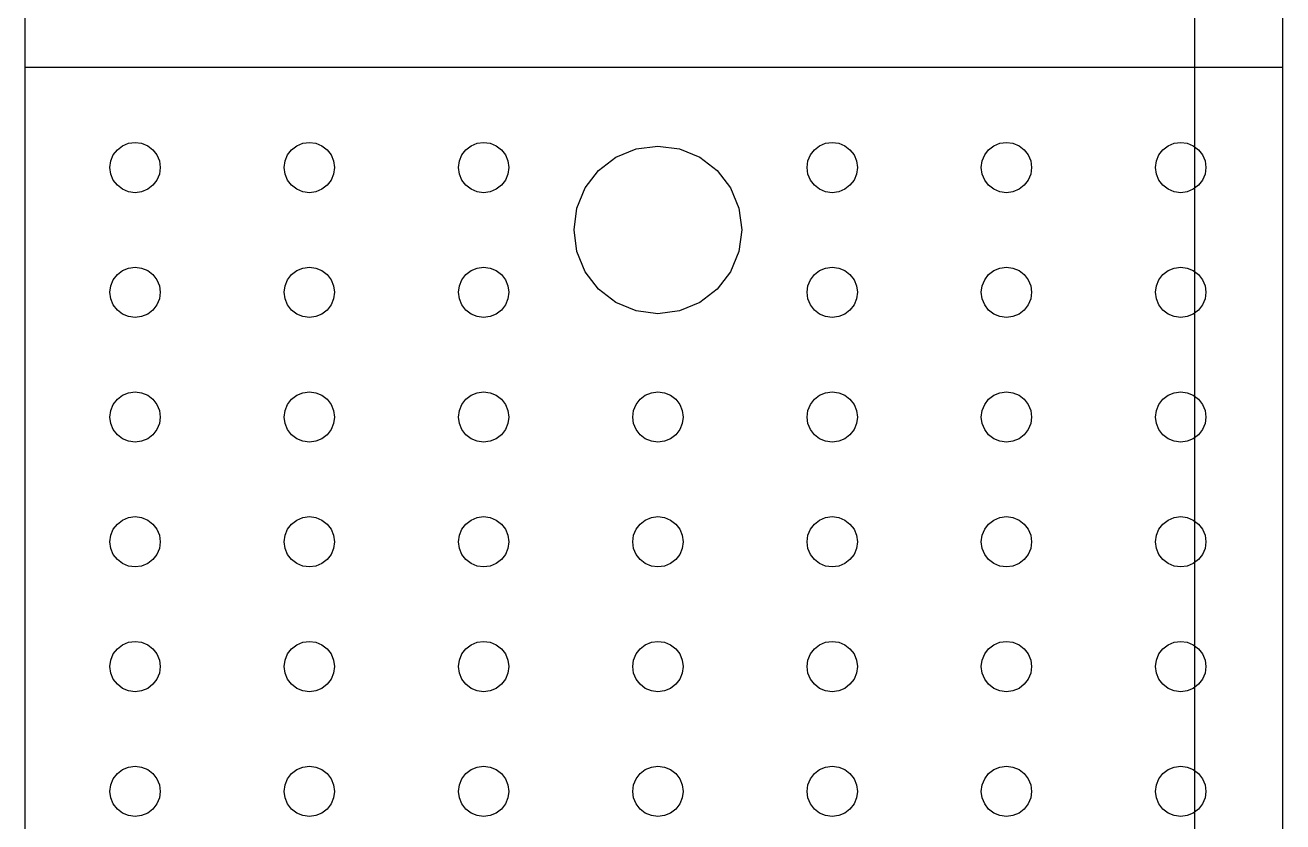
# Model space of a CAD drawing. Header units: millimetres. Extents: x 2562 to 7288, y 778 to 5635.
# Drawn here: x 5868.85 to 5883.85, y 1668.12 to 1677.63 of the extents above; entities that cross this region are included whole.
import ezdxf

# ---------------------------------------------------------------- set-up
doc = ezdxf.new("R2010")
doc.units = ezdxf.units.MM
doc.layers.add('0-gnl-gor3', color=252, linetype='Continuous')
doc.layers.add('2-tef-sabit', color=251, linetype='Continuous')

# ---------------------------------------------------------------- blocks, each defined once
blk = doc.blocks.new('ice well')
at = {"layer": '0-gnl-gor3'}
for p, q in [((62428.94, 6543.76), (62643.93, 6543.76)), ((62643.93, 6393.76), (62643.93, 6543.76)), ((62643.93, 6543.76), (62918.93, 6543.76)), ((62554.99, 6532.15), (62555.46, 6532.77)), ((62555.46, 6532.77), (62556.08, 6533.25)), ((62556.08, 6533.25), (62556.81, 6533.55)), ((62556.81, 6533.55), (62557.58, 6533.65)), ((62557.58, 6533.65), (62558.36, 6533.55)), ((62558.36, 6533.55), (62559.08, 6533.25)), ((62559.08, 6533.25), (62559.7, 6532.77)), ((62559.7, 6532.77), (62560.18, 6532.15)), ((62569.87, 6532.15), (62570.35, 6532.77)), ((62570.35, 6532.77), (62570.97, 6533.25)), ((62570.97, 6533.25), (62571.69, 6533.55)), ((62571.69, 6533.55), (62572.47, 6533.65)), ((62572.47, 6533.65), (62573.24, 6533.55)), ((62573.24, 6533.55), (62573.97, 6533.25)), ((62573.97, 6533.25), (62574.59, 6532.77)), ((62574.59, 6532.77), (62575.06, 6532.15)), ((62584.75, 6532.15), (62585.23, 6532.77)), ((62585.23, 6532.77), (62585.85, 6533.25)), ((62585.85, 6533.25), (62586.57, 6533.55)), ((62586.57, 6533.55), (62587.35, 6533.65)), ((62587.35, 6533.65), (62588.13, 6533.55)), ((62588.13, 6533.55), (62588.85, 6533.25)), ((62588.85, 6533.25), (62589.47, 6532.77)), ((62589.47, 6532.77), (62589.95, 6532.15)), ((62599.64, 6532.15), (62600.11, 6532.77)), ((62600.11, 6532.77), (62600.73, 6533.25)), ((62600.73, 6533.25), (62601.46, 6533.55)), ((62601.46, 6533.55), (62602.23, 6533.65)), ((62602.23, 6533.65), (62603.01, 6533.55)), ((62603.01, 6533.55), (62603.73, 6533.25)), ((62603.73, 6533.25), (62604.35, 6532.77)), ((62604.35, 6532.77), (62604.83, 6532.15)), ((62614.52, 6532.15), (62615, 6532.77)), ((62615, 6532.77), (62615.62, 6533.25)), ((62615.62, 6533.25), (62616.34, 6533.55)), ((62616.34, 6533.55), (62617.12, 6533.65)), ((62617.12, 6533.65), (62617.89, 6533.55)), ((62617.89, 6533.55), (62618.62, 6533.25)), ((62618.62, 6533.25), (62619.24, 6532.77)), ((62619.24, 6532.77), (62619.71, 6532.15)), ((62629.4, 6532.15), (62629.88, 6532.77)), ((62629.88, 6532.77), (62630.5, 6533.25)), ((62630.5, 6533.25), (62631.22, 6533.55)), ((62631.22, 6533.55), (62632, 6533.65)), ((62632, 6533.65), (62632.78, 6533.55)), ((62632.78, 6533.55), (62633.5, 6533.25)), ((62633.5, 6533.25), (62634.12, 6532.77)), ((62634.12, 6532.77), (62634.6, 6532.15)), ((62554.58, 6530.65), (62554.69, 6531.43)), ((62554.69, 6531.43), (62554.99, 6532.15)), ((62560.18, 6532.15), (62560.48, 6531.43)), ((62560.48, 6531.43), (62560.58, 6530.65)), ((62569.47, 6530.65), (62569.57, 6531.43)), ((62569.57, 6531.43), (62569.87, 6532.15)), ((62575.06, 6532.15), (62575.36, 6531.43)), ((62575.36, 6531.43), (62575.47, 6530.65)), ((62584.35, 6530.65), (62584.45, 6531.43)), ((62584.45, 6531.43), (62584.75, 6532.15)), ((62589.95, 6532.15), (62590.25, 6531.43)), ((62590.25, 6531.43), (62590.35, 6530.65)), ((62599.23, 6530.65), (62599.34, 6531.43)), ((62599.34, 6531.43), (62599.64, 6532.15)), ((62604.83, 6532.15), (62605.13, 6531.43)), ((62605.13, 6531.43), (62605.23, 6530.65)), ((62614.12, 6530.65), (62614.22, 6531.43)), ((62614.22, 6531.43), (62614.52, 6532.15)), ((62619.71, 6532.15), (62620.01, 6531.43)), ((62620.01, 6531.43), (62620.12, 6530.65)), ((62629, 6530.65), (62629.1, 6531.43)), ((62629.1, 6531.43), (62629.4, 6532.15)), ((62634.6, 6532.15), (62634.9, 6531.43)), ((62634.9, 6531.43), (62635, 6530.65)), ((62554.69, 6529.87), (62554.58, 6530.65)), ((62554.99, 6529.15), (62554.69, 6529.87)), ((62560.48, 6529.87), (62560.18, 6529.15)), ((62560.58, 6530.65), (62560.48, 6529.87)), ((62569.57, 6529.87), (62569.47, 6530.65)), ((62569.87, 6529.15), (62569.57, 6529.87)), ((62575.36, 6529.87), (62575.06, 6529.15)), ((62575.47, 6530.65), (62575.36, 6529.87)), ((62584.45, 6529.87), (62584.35, 6530.65)), ((62584.75, 6529.15), (62584.45, 6529.87)), ((62590.25, 6529.87), (62589.95, 6529.15)), ((62590.35, 6530.65), (62590.25, 6529.87)), ((62599.34, 6529.87), (62599.23, 6530.65)), ((62599.64, 6529.15), (62599.34, 6529.87)), ((62605.13, 6529.87), (62604.83, 6529.15)), ((62605.23, 6530.65), (62605.13, 6529.87)), ((62614.22, 6529.87), (62614.12, 6530.65)), ((62614.52, 6529.15), (62614.22, 6529.87)), ((62620.01, 6529.87), (62619.71, 6529.15)), ((62620.12, 6530.65), (62620.01, 6529.87)), ((62629.1, 6529.87), (62629, 6530.65)), ((62629.4, 6529.15), (62629.1, 6529.87)), ((62634.9, 6529.87), (62634.6, 6529.15)), ((62635, 6530.65), (62634.9, 6529.87)), ((62555.46, 6528.53), (62554.99, 6529.15)), ((62556.08, 6528.05), (62555.46, 6528.53)), ((62559.7, 6528.53), (62559.08, 6528.05)), ((62560.18, 6529.15), (62559.7, 6528.53)), ((62570.35, 6528.53), (62569.87, 6529.15)), ((62570.97, 6528.05), (62570.35, 6528.53)), ((62574.59, 6528.53), (62573.97, 6528.05)), ((62575.06, 6529.15), (62574.59, 6528.53)), ((62585.23, 6528.53), (62584.75, 6529.15)), ((62585.85, 6528.05), (62585.23, 6528.53)), ((62589.47, 6528.53), (62588.85, 6528.05)), ((62589.95, 6529.15), (62589.47, 6528.53)), ((62600.11, 6528.53), (62599.64, 6529.15)), ((62600.73, 6528.05), (62600.11, 6528.53)), ((62604.35, 6528.53), (62603.73, 6528.05)), ((62604.83, 6529.15), (62604.35, 6528.53)), ((62615, 6528.53), (62614.52, 6529.15)), ((62615.62, 6528.05), (62615, 6528.53)), ((62619.24, 6528.53), (62618.62, 6528.05)), ((62619.71, 6529.15), (62619.24, 6528.53)), ((62629.88, 6528.53), (62629.4, 6529.15)), ((62630.5, 6528.05), (62629.88, 6528.53)), ((62634.12, 6528.53), (62633.5, 6528.05)), ((62634.6, 6529.15), (62634.12, 6528.53)), ((62556.81, 6527.75), (62556.08, 6528.05)), ((62557.58, 6527.65), (62556.81, 6527.75)), ((62558.36, 6527.75), (62557.58, 6527.65)), ((62559.08, 6528.05), (62558.36, 6527.75)), ((62571.69, 6527.75), (62570.97, 6528.05)), ((62572.47, 6527.65), (62571.69, 6527.75)), ((62573.24, 6527.75), (62572.47, 6527.65)), ((62573.97, 6528.05), (62573.24, 6527.75)), ((62586.57, 6527.75), (62585.85, 6528.05)), ((62587.35, 6527.65), (62586.57, 6527.75)), ((62588.13, 6527.75), (62587.35, 6527.65)), ((62588.85, 6528.05), (62588.13, 6527.75)), ((62601.46, 6527.75), (62600.73, 6528.05)), ((62602.23, 6527.65), (62601.46, 6527.75)), ((62603.01, 6527.75), (62602.23, 6527.65)), ((62603.73, 6528.05), (62603.01, 6527.75)), ((62616.34, 6527.75), (62615.62, 6528.05)), ((62617.12, 6527.65), (62616.34, 6527.75)), ((62617.89, 6527.75), (62617.12, 6527.65)), ((62618.62, 6528.05), (62617.89, 6527.75)), ((62631.22, 6527.75), (62630.5, 6528.05)), ((62632, 6527.65), (62631.22, 6527.75)), ((62632.78, 6527.75), (62632, 6527.65)), ((62633.5, 6528.05), (62632.78, 6527.75)), ((62554.99, 6511.37), (62555.46, 6511.99)), ((62555.46, 6511.99), (62556.08, 6512.46)), ((62556.08, 6512.46), (62556.81, 6512.76)), ((62556.81, 6512.76), (62557.58, 6512.87)), ((62557.58, 6512.87), (62558.36, 6512.76)), ((62558.36, 6512.76), (62559.08, 6512.46)), ((62559.08, 6512.46), (62559.7, 6511.99)), ((62559.7, 6511.99), (62560.18, 6511.37)), ((62569.87, 6511.37), (62570.35, 6511.99)), ((62570.35, 6511.99), (62570.97, 6512.46)), ((62570.97, 6512.46), (62571.69, 6512.76)), ((62571.69, 6512.76), (62572.47, 6512.87)), ((62572.47, 6512.87), (62573.24, 6512.76)), ((62573.24, 6512.76), (62573.97, 6512.46)), ((62573.97, 6512.46), (62574.59, 6511.99)), ((62574.59, 6511.99), (62575.06, 6511.37)), ((62584.75, 6511.37), (62585.23, 6511.99)), ((62585.23, 6511.99), (62585.85, 6512.46)), ((62585.85, 6512.46), (62586.57, 6512.76)), ((62586.57, 6512.76), (62587.35, 6512.87)), ((62587.35, 6512.87), (62588.13, 6512.76)), ((62588.13, 6512.76), (62588.85, 6512.46)), ((62588.85, 6512.46), (62589.47, 6511.99)), ((62589.47, 6511.99), (62589.95, 6511.37)), ((62599.64, 6511.37), (62600.11, 6511.99)), ((62600.11, 6511.99), (62600.73, 6512.46)), ((62600.73, 6512.46), (62601.46, 6512.76)), ((62601.46, 6512.76), (62602.23, 6512.87)), ((62602.23, 6512.87), (62603.01, 6512.76)), ((62603.01, 6512.76), (62603.73, 6512.46)), ((62603.73, 6512.46), (62604.35, 6511.99)), ((62604.35, 6511.99), (62604.83, 6511.37)), ((62614.52, 6511.37), (62615, 6511.99)), ((62615, 6511.99), (62615.62, 6512.46)), ((62615.62, 6512.46), (62616.34, 6512.76)), ((62616.34, 6512.76), (62617.12, 6512.87)), ((62617.12, 6512.87), (62617.89, 6512.76)), ((62617.89, 6512.76), (62618.62, 6512.46)), ((62618.62, 6512.46), (62619.24, 6511.99)), ((62619.24, 6511.99), (62619.71, 6511.37)), ((62629.4, 6511.37), (62629.88, 6511.99)), ((62629.88, 6511.99), (62630.5, 6512.46)), ((62630.5, 6512.46), (62631.22, 6512.76)), ((62631.22, 6512.76), (62632, 6512.87)), ((62632, 6512.87), (62632.78, 6512.76)), ((62632.78, 6512.76), (62633.5, 6512.46)), ((62633.5, 6512.46), (62634.12, 6511.99)), ((62634.12, 6511.99), (62634.6, 6511.37)), ((62554.58, 6509.87), (62554.69, 6510.64)), ((62554.69, 6510.64), (62554.99, 6511.37)), ((62560.18, 6511.37), (62560.48, 6510.64)), ((62560.48, 6510.64), (62560.58, 6509.87)), ((62569.47, 6509.87), (62569.57, 6510.64)), ((62569.57, 6510.64), (62569.87, 6511.37)), ((62575.06, 6511.37), (62575.36, 6510.64)), ((62575.36, 6510.64), (62575.47, 6509.87)), ((62584.35, 6509.87), (62584.45, 6510.64)), ((62584.45, 6510.64), (62584.75, 6511.37)), ((62589.95, 6511.37), (62590.25, 6510.64)), ((62590.25, 6510.64), (62590.35, 6509.87)), ((62599.23, 6509.87), (62599.34, 6510.64)), ((62599.34, 6510.64), (62599.64, 6511.37)), ((62604.83, 6511.37), (62605.13, 6510.64)), ((62605.13, 6510.64), (62605.23, 6509.87)), ((62614.12, 6509.87), (62614.22, 6510.64)), ((62614.22, 6510.64), (62614.52, 6511.37)), ((62619.71, 6511.37), (62620.01, 6510.64)), ((62620.01, 6510.64), (62620.12, 6509.87)), ((62629, 6509.87), (62629.1, 6510.64)), ((62629.1, 6510.64), (62629.4, 6511.37)), ((62634.6, 6511.37), (62634.9, 6510.64)), ((62634.9, 6510.64), (62635, 6509.87)), ((62554.69, 6509.09), (62554.58, 6509.87)), ((62554.99, 6508.37), (62554.69, 6509.09)), ((62560.48, 6509.09), (62560.18, 6508.37)), ((62560.58, 6509.87), (62560.48, 6509.09)), ((62569.57, 6509.09), (62569.47, 6509.87)), ((62569.87, 6508.37), (62569.57, 6509.09)), ((62575.36, 6509.09), (62575.06, 6508.37)), ((62575.47, 6509.87), (62575.36, 6509.09)), ((62584.45, 6509.09), (62584.35, 6509.87)), ((62584.75, 6508.37), (62584.45, 6509.09)), ((62590.25, 6509.09), (62589.95, 6508.37)), ((62590.35, 6509.87), (62590.25, 6509.09)), ((62599.34, 6509.09), (62599.23, 6509.87)), ((62599.64, 6508.37), (62599.34, 6509.09)), ((62605.13, 6509.09), (62604.83, 6508.37)), ((62605.23, 6509.87), (62605.13, 6509.09)), ((62614.22, 6509.09), (62614.12, 6509.87)), ((62614.52, 6508.37), (62614.22, 6509.09)), ((62620.01, 6509.09), (62619.71, 6508.37)), ((62620.12, 6509.87), (62620.01, 6509.09)), ((62629.1, 6509.09), (62629, 6509.87)), ((62629.4, 6508.37), (62629.1, 6509.09)), ((62634.9, 6509.09), (62634.6, 6508.37)), ((62635, 6509.87), (62634.9, 6509.09)), ((62555.46, 6507.74), (62554.99, 6508.37)), ((62556.08, 6507.27), (62555.46, 6507.74)), ((62556.81, 6506.97), (62556.08, 6507.27)), ((62559.08, 6507.27), (62558.36, 6506.97)), ((62559.7, 6507.74), (62559.08, 6507.27)), ((62560.18, 6508.37), (62559.7, 6507.74)), ((62570.35, 6507.74), (62569.87, 6508.37)), ((62570.97, 6507.27), (62570.35, 6507.74)), ((62571.69, 6506.97), (62570.97, 6507.27)), ((62573.97, 6507.27), (62573.24, 6506.97)), ((62574.59, 6507.74), (62573.97, 6507.27)), ((62575.06, 6508.37), (62574.59, 6507.74)), ((62585.23, 6507.74), (62584.75, 6508.37)), ((62585.85, 6507.27), (62585.23, 6507.74)), ((62586.57, 6506.97), (62585.85, 6507.27)), ((62588.85, 6507.27), (62588.13, 6506.97)), ((62589.47, 6507.74), (62588.85, 6507.27)), ((62589.95, 6508.37), (62589.47, 6507.74)), ((62600.11, 6507.74), (62599.64, 6508.37)), ((62600.73, 6507.27), (62600.11, 6507.74)), ((62601.46, 6506.97), (62600.73, 6507.27)), ((62603.73, 6507.27), (62603.01, 6506.97)), ((62604.35, 6507.74), (62603.73, 6507.27)), ((62604.83, 6508.37), (62604.35, 6507.74)), ((62615, 6507.74), (62614.52, 6508.37)), ((62615.62, 6507.27), (62615, 6507.74)), ((62616.34, 6506.97), (62615.62, 6507.27)), ((62618.62, 6507.27), (62617.89, 6506.97)), ((62619.24, 6507.74), (62618.62, 6507.27)), ((62619.71, 6508.37), (62619.24, 6507.74)), ((62629.88, 6507.74), (62629.4, 6508.37)), ((62630.5, 6507.27), (62629.88, 6507.74)), ((62631.22, 6506.97), (62630.5, 6507.27)), ((62633.5, 6507.27), (62632.78, 6506.97)), ((62634.12, 6507.74), (62633.5, 6507.27)), ((62634.6, 6508.37), (62634.12, 6507.74)), ((62557.58, 6506.87), (62556.81, 6506.97)), ((62558.36, 6506.97), (62557.58, 6506.87)), ((62572.47, 6506.87), (62571.69, 6506.97)), ((62573.24, 6506.97), (62572.47, 6506.87)), ((62587.35, 6506.87), (62586.57, 6506.97)), ((62588.13, 6506.97), (62587.35, 6506.87)), ((62602.23, 6506.87), (62601.46, 6506.97)), ((62603.01, 6506.97), (62602.23, 6506.87)), ((62617.12, 6506.87), (62616.34, 6506.97)), ((62617.89, 6506.97), (62617.12, 6506.87)), ((62632, 6506.87), (62631.22, 6506.97)), ((62632.78, 6506.97), (62632, 6506.87)), ((62554.99, 6490.58), (62555.46, 6491.2)), ((62555.46, 6491.2), (62556.08, 6491.68)), ((62556.08, 6491.68), (62556.81, 6491.98)), ((62556.81, 6491.98), (62557.58, 6492.08)), ((62557.58, 6492.08), (62558.36, 6491.98)), ((62558.36, 6491.98), (62559.08, 6491.68)), ((62559.08, 6491.68), (62559.7, 6491.2)), ((62559.7, 6491.2), (62560.18, 6490.58)), ((62569.87, 6490.58), (62570.35, 6491.2)), ((62570.35, 6491.2), (62570.97, 6491.68)), ((62570.97, 6491.68), (62571.69, 6491.98)), ((62571.69, 6491.98), (62572.47, 6492.08)), ((62572.47, 6492.08), (62573.24, 6491.98)), ((62573.24, 6491.98), (62573.97, 6491.68)), ((62573.97, 6491.68), (62574.59, 6491.2)), ((62574.59, 6491.2), (62575.06, 6490.58)), ((62584.75, 6490.58), (62585.23, 6491.2)), ((62585.23, 6491.2), (62585.85, 6491.68)), ((62585.85, 6491.68), (62586.57, 6491.98)), ((62586.57, 6491.98), (62587.35, 6492.08)), ((62587.35, 6492.08), (62588.13, 6491.98)), ((62588.13, 6491.98), (62588.85, 6491.68)), ((62588.85, 6491.68), (62589.47, 6491.2)), ((62589.47, 6491.2), (62589.95, 6490.58)), ((62599.64, 6490.58), (62600.11, 6491.2)), ((62600.11, 6491.2), (62600.73, 6491.68)), ((62600.73, 6491.68), (62601.46, 6491.98)), ((62601.46, 6491.98), (62602.23, 6492.08)), ((62602.23, 6492.08), (62603.01, 6491.98)), ((62603.01, 6491.98), (62603.73, 6491.68)), ((62603.73, 6491.68), (62604.35, 6491.2)), ((62604.35, 6491.2), (62604.83, 6490.58)), ((62614.52, 6490.58), (62615, 6491.2)), ((62615, 6491.2), (62615.62, 6491.68)), ((62615.62, 6491.68), (62616.34, 6491.98)), ((62616.34, 6491.98), (62617.12, 6492.08)), ((62617.12, 6492.08), (62617.89, 6491.98)), ((62617.89, 6491.98), (62618.62, 6491.68)), ((62618.62, 6491.68), (62619.24, 6491.2)), ((62619.24, 6491.2), (62619.71, 6490.58)), ((62629.4, 6490.58), (62629.88, 6491.2)), ((62629.88, 6491.2), (62630.5, 6491.68)), ((62630.5, 6491.68), (62631.22, 6491.98)), ((62631.22, 6491.98), (62632, 6492.08)), ((62632, 6492.08), (62632.78, 6491.98)), ((62632.78, 6491.98), (62633.5, 6491.68)), ((62633.5, 6491.68), (62634.12, 6491.2)), ((62634.12, 6491.2), (62634.6, 6490.58)), ((62554.58, 6489.08), (62554.69, 6489.86)), ((62554.69, 6489.86), (62554.99, 6490.58)), ((62560.18, 6490.58), (62560.48, 6489.86)), ((62560.48, 6489.86), (62560.58, 6489.08)), ((62569.47, 6489.08), (62569.57, 6489.86)), ((62569.57, 6489.86), (62569.87, 6490.58)), ((62575.06, 6490.58), (62575.36, 6489.86)), ((62575.36, 6489.86), (62575.47, 6489.08)), ((62584.35, 6489.08), (62584.45, 6489.86)), ((62584.45, 6489.86), (62584.75, 6490.58)), ((62589.95, 6490.58), (62590.25, 6489.86)), ((62590.25, 6489.86), (62590.35, 6489.08)), ((62599.23, 6489.08), (62599.34, 6489.86)), ((62599.34, 6489.86), (62599.64, 6490.58)), ((62604.83, 6490.58), (62605.13, 6489.86)), ((62605.13, 6489.86), (62605.23, 6489.08)), ((62614.12, 6489.08), (62614.22, 6489.86)), ((62614.22, 6489.86), (62614.52, 6490.58)), ((62619.71, 6490.58), (62620.01, 6489.86)), ((62620.01, 6489.86), (62620.12, 6489.08)), ((62629, 6489.08), (62629.1, 6489.86)), ((62629.1, 6489.86), (62629.4, 6490.58)), ((62634.6, 6490.58), (62634.9, 6489.86)), ((62634.9, 6489.86), (62635, 6489.08)), ((62554.69, 6488.3), (62554.58, 6489.08)), ((62554.99, 6487.58), (62554.69, 6488.3)), ((62560.48, 6488.3), (62560.18, 6487.58)), ((62560.58, 6489.08), (62560.48, 6488.3)), ((62569.57, 6488.3), (62569.47, 6489.08)), ((62569.87, 6487.58), (62569.57, 6488.3)), ((62575.36, 6488.3), (62575.06, 6487.58)), ((62575.47, 6489.08), (62575.36, 6488.3)), ((62584.45, 6488.3), (62584.35, 6489.08)), ((62584.75, 6487.58), (62584.45, 6488.3)), ((62590.25, 6488.3), (62589.95, 6487.58)), ((62590.35, 6489.08), (62590.25, 6488.3)), ((62599.34, 6488.3), (62599.23, 6489.08)), ((62599.64, 6487.58), (62599.34, 6488.3)), ((62605.13, 6488.3), (62604.83, 6487.58)), ((62605.23, 6489.08), (62605.13, 6488.3)), ((62614.22, 6488.3), (62614.12, 6489.08)), ((62614.52, 6487.58), (62614.22, 6488.3)), ((62620.01, 6488.3), (62619.71, 6487.58)), ((62620.12, 6489.08), (62620.01, 6488.3)), ((62629.1, 6488.3), (62629, 6489.08)), ((62629.4, 6487.58), (62629.1, 6488.3)), ((62634.9, 6488.3), (62634.6, 6487.58)), ((62635, 6489.08), (62634.9, 6488.3)), ((62555.46, 6486.96), (62554.99, 6487.58)), ((62556.08, 6486.48), (62555.46, 6486.96)), ((62556.81, 6486.18), (62556.08, 6486.48)), ((62557.58, 6486.08), (62556.81, 6486.18)), ((62558.36, 6486.18), (62557.58, 6486.08)), ((62559.08, 6486.48), (62558.36, 6486.18)), ((62559.7, 6486.96), (62559.08, 6486.48)), ((62560.18, 6487.58), (62559.7, 6486.96)), ((62570.35, 6486.96), (62569.87, 6487.58)), ((62570.97, 6486.48), (62570.35, 6486.96)), ((62571.69, 6486.18), (62570.97, 6486.48)), ((62572.47, 6486.08), (62571.69, 6486.18)), ((62573.24, 6486.18), (62572.47, 6486.08)), ((62573.97, 6486.48), (62573.24, 6486.18)), ((62574.59, 6486.96), (62573.97, 6486.48)), ((62575.06, 6487.58), (62574.59, 6486.96)), ((62585.23, 6486.96), (62584.75, 6487.58)), ((62585.85, 6486.48), (62585.23, 6486.96)), ((62586.57, 6486.18), (62585.85, 6486.48)), ((62587.35, 6486.08), (62586.57, 6486.18)), ((62588.13, 6486.18), (62587.35, 6486.08)), ((62588.85, 6486.48), (62588.13, 6486.18)), ((62589.47, 6486.96), (62588.85, 6486.48)), ((62589.95, 6487.58), (62589.47, 6486.96)), ((62600.11, 6486.96), (62599.64, 6487.58)), ((62600.73, 6486.48), (62600.11, 6486.96)), ((62601.46, 6486.18), (62600.73, 6486.48)), ((62602.23, 6486.08), (62601.46, 6486.18)), ((62603.01, 6486.18), (62602.23, 6486.08)), ((62603.73, 6486.48), (62603.01, 6486.18)), ((62604.35, 6486.96), (62603.73, 6486.48)), ((62604.83, 6487.58), (62604.35, 6486.96)), ((62615, 6486.96), (62614.52, 6487.58)), ((62615.62, 6486.48), (62615, 6486.96)), ((62616.34, 6486.18), (62615.62, 6486.48)), ((62617.12, 6486.08), (62616.34, 6486.18)), ((62617.89, 6486.18), (62617.12, 6486.08)), ((62618.62, 6486.48), (62617.89, 6486.18)), ((62619.24, 6486.96), (62618.62, 6486.48)), ((62619.71, 6487.58), (62619.24, 6486.96)), ((62629.88, 6486.96), (62629.4, 6487.58)), ((62630.5, 6486.48), (62629.88, 6486.96)), ((62631.22, 6486.18), (62630.5, 6486.48)), ((62632, 6486.08), (62631.22, 6486.18)), ((62632.78, 6486.18), (62632, 6486.08)), ((62633.5, 6486.48), (62632.78, 6486.18)), ((62634.12, 6486.96), (62633.5, 6486.48)), ((62634.6, 6487.58), (62634.12, 6486.96)), ((62619.56, 6476.96), (62621.97, 6477.96)), ((62621.97, 6477.96), (62624.56, 6478.3)), ((62624.56, 6478.3), (62627.15, 6477.96)), ((62627.15, 6477.96), (62629.56, 6476.96)), ((62617.49, 6475.37), (62619.56, 6476.96)), ((62629.56, 6476.96), (62631.63, 6475.37)), ((62615.9, 6473.3), (62617.49, 6475.37)), ((62631.63, 6475.37), (62633.22, 6473.3)), ((62614.9, 6470.88), (62615.9, 6473.3)), ((62633.22, 6473.3), (62634.22, 6470.88)), ((62556.08, 6470.89), (62556.81, 6471.19)), ((62556.81, 6471.19), (62557.58, 6471.3)), ((62557.58, 6471.3), (62558.36, 6471.19)), ((62558.36, 6471.19), (62559.08, 6470.89)), ((62570.97, 6470.89), (62571.69, 6471.19)), ((62571.69, 6471.19), (62572.47, 6471.3)), ((62572.47, 6471.3), (62573.24, 6471.19)), ((62573.24, 6471.19), (62573.97, 6470.89)), ((62585.85, 6470.89), (62586.57, 6471.19)), ((62586.57, 6471.19), (62587.35, 6471.3)), ((62587.35, 6471.3), (62588.13, 6471.19)), ((62588.13, 6471.19), (62588.85, 6470.89)), ((62600.73, 6470.89), (62601.46, 6471.19)), ((62601.46, 6471.19), (62602.23, 6471.3)), ((62602.23, 6471.3), (62603.01, 6471.19)), ((62603.01, 6471.19), (62603.73, 6470.89)), ((62554.69, 6469.07), (62554.99, 6469.8)), ((62554.99, 6469.8), (62555.46, 6470.42)), ((62555.46, 6470.42), (62556.08, 6470.89)), ((62559.08, 6470.89), (62559.7, 6470.42)), ((62559.7, 6470.42), (62560.18, 6469.8)), ((62560.18, 6469.8), (62560.48, 6469.07)), ((62569.57, 6469.07), (62569.87, 6469.8)), ((62569.87, 6469.8), (62570.35, 6470.42)), ((62570.35, 6470.42), (62570.97, 6470.89)), ((62573.97, 6470.89), (62574.59, 6470.42)), ((62574.59, 6470.42), (62575.06, 6469.8)), ((62575.06, 6469.8), (62575.36, 6469.07)), ((62584.45, 6469.07), (62584.75, 6469.8)), ((62584.75, 6469.8), (62585.23, 6470.42)), ((62585.23, 6470.42), (62585.85, 6470.89)), ((62588.85, 6470.89), (62589.47, 6470.42)), ((62589.47, 6470.42), (62589.95, 6469.8)), ((62589.95, 6469.8), (62590.25, 6469.07)), ((62599.34, 6469.07), (62599.64, 6469.8)), ((62599.64, 6469.8), (62600.11, 6470.42)), ((62600.11, 6470.42), (62600.73, 6470.89)), ((62603.73, 6470.89), (62604.35, 6470.42)), ((62604.35, 6470.42), (62604.83, 6469.8)), ((62604.83, 6469.8), (62605.13, 6469.07)), ((62614.56, 6468.3), (62614.9, 6470.88)), ((62634.22, 6470.88), (62634.56, 6468.3)), ((62554.58, 6468.3), (62554.69, 6469.07)), ((62554.69, 6467.52), (62554.58, 6468.3)), ((62560.48, 6469.07), (62560.58, 6468.3)), ((62560.58, 6468.3), (62560.48, 6467.52)), ((62569.47, 6468.3), (62569.57, 6469.07)), ((62569.57, 6467.52), (62569.47, 6468.3)), ((62575.36, 6469.07), (62575.47, 6468.3)), ((62575.47, 6468.3), (62575.36, 6467.52)), ((62584.35, 6468.3), (62584.45, 6469.07)), ((62584.45, 6467.52), (62584.35, 6468.3)), ((62590.25, 6469.07), (62590.35, 6468.3)), ((62590.35, 6468.3), (62590.25, 6467.52)), ((62599.23, 6468.3), (62599.34, 6469.07)), ((62599.34, 6467.52), (62599.23, 6468.3)), ((62605.13, 6469.07), (62605.23, 6468.3)), ((62605.23, 6468.3), (62605.13, 6467.52)), ((62614.9, 6465.71), (62614.56, 6468.3)), ((62634.56, 6468.3), (62634.22, 6465.71)), ((62554.99, 6466.8), (62554.69, 6467.52)), ((62555.46, 6466.17), (62554.99, 6466.8)), ((62560.18, 6466.8), (62559.7, 6466.17)), ((62560.48, 6467.52), (62560.18, 6466.8)), ((62569.87, 6466.8), (62569.57, 6467.52)), ((62570.35, 6466.17), (62569.87, 6466.8)), ((62575.06, 6466.8), (62574.59, 6466.17)), ((62575.36, 6467.52), (62575.06, 6466.8)), ((62584.75, 6466.8), (62584.45, 6467.52)), ((62585.23, 6466.17), (62584.75, 6466.8)), ((62589.95, 6466.8), (62589.47, 6466.17)), ((62590.25, 6467.52), (62589.95, 6466.8)), ((62599.64, 6466.8), (62599.34, 6467.52)), ((62600.11, 6466.17), (62599.64, 6466.8)), ((62604.83, 6466.8), (62604.35, 6466.17)), ((62605.13, 6467.52), (62604.83, 6466.8)), ((62556.08, 6465.7), (62555.46, 6466.17)), ((62556.81, 6465.4), (62556.08, 6465.7)), ((62557.58, 6465.3), (62556.81, 6465.4)), ((62558.36, 6465.4), (62557.58, 6465.3)), ((62559.08, 6465.7), (62558.36, 6465.4)), ((62559.7, 6466.17), (62559.08, 6465.7)), ((62570.97, 6465.7), (62570.35, 6466.17)), ((62571.69, 6465.4), (62570.97, 6465.7)), ((62572.47, 6465.3), (62571.69, 6465.4)), ((62573.24, 6465.4), (62572.47, 6465.3)), ((62573.97, 6465.7), (62573.24, 6465.4)), ((62574.59, 6466.17), (62573.97, 6465.7)), ((62585.85, 6465.7), (62585.23, 6466.17)), ((62586.57, 6465.4), (62585.85, 6465.7)), ((62587.35, 6465.3), (62586.57, 6465.4)), ((62588.13, 6465.4), (62587.35, 6465.3)), ((62588.85, 6465.7), (62588.13, 6465.4)), ((62589.47, 6466.17), (62588.85, 6465.7)), ((62600.73, 6465.7), (62600.11, 6466.17)), ((62601.46, 6465.4), (62600.73, 6465.7)), ((62602.23, 6465.3), (62601.46, 6465.4)), ((62603.01, 6465.4), (62602.23, 6465.3)), ((62603.73, 6465.7), (62603.01, 6465.4)), ((62604.35, 6466.17), (62603.73, 6465.7)), ((62615.9, 6463.3), (62614.9, 6465.71)), ((62634.22, 6465.71), (62633.22, 6463.3)), ((62617.49, 6461.22), (62615.9, 6463.3)), ((62633.22, 6463.3), (62631.63, 6461.22)), ((62619.56, 6459.64), (62617.49, 6461.22)), ((62631.63, 6461.22), (62629.56, 6459.64)), ((62621.97, 6458.64), (62619.56, 6459.64)), ((62629.56, 6459.64), (62627.15, 6458.64)), ((62624.56, 6458.3), (62621.97, 6458.64)), ((62627.15, 6458.64), (62624.56, 6458.3)), ((62555.46, 6449.63), (62556.08, 6450.11)), ((62556.08, 6450.11), (62556.81, 6450.41)), ((62556.81, 6450.41), (62557.58, 6450.51)), ((62557.58, 6450.51), (62558.36, 6450.41)), ((62558.36, 6450.41), (62559.08, 6450.11)), ((62559.08, 6450.11), (62559.7, 6449.63)), ((62570.35, 6449.63), (62570.97, 6450.11)), ((62570.97, 6450.11), (62571.69, 6450.41)), ((62571.69, 6450.41), (62572.47, 6450.51)), ((62572.47, 6450.51), (62573.24, 6450.41)), ((62573.24, 6450.41), (62573.97, 6450.11)), ((62573.97, 6450.11), (62574.59, 6449.63)), ((62585.23, 6449.63), (62585.85, 6450.11)), ((62585.85, 6450.11), (62586.57, 6450.41)), ((62586.57, 6450.41), (62587.35, 6450.51)), ((62587.35, 6450.51), (62588.13, 6450.41)), ((62588.13, 6450.41), (62588.85, 6450.11)), ((62588.85, 6450.11), (62589.47, 6449.63)), ((62600.11, 6449.63), (62600.73, 6450.11)), ((62600.73, 6450.11), (62601.46, 6450.41)), ((62601.46, 6450.41), (62602.23, 6450.51)), ((62602.23, 6450.51), (62603.01, 6450.41)), ((62603.01, 6450.41), (62603.73, 6450.11)), ((62603.73, 6450.11), (62604.35, 6449.63)), ((62615, 6449.63), (62615.62, 6450.11)), ((62615.62, 6450.11), (62616.34, 6450.41)), ((62616.34, 6450.41), (62617.12, 6450.51)), ((62617.12, 6450.51), (62617.89, 6450.41)), ((62617.89, 6450.41), (62618.62, 6450.11)), ((62618.62, 6450.11), (62619.24, 6449.63)), ((62629.88, 6449.63), (62630.5, 6450.11)), ((62630.5, 6450.11), (62631.22, 6450.41)), ((62631.22, 6450.41), (62632, 6450.51)), ((62632, 6450.51), (62632.78, 6450.41)), ((62632.78, 6450.41), (62633.5, 6450.11)), ((62633.5, 6450.11), (62634.12, 6449.63)), ((62554.69, 6448.29), (62554.99, 6449.01)), ((62554.99, 6449.01), (62555.46, 6449.63)), ((62559.7, 6449.63), (62560.18, 6449.01)), ((62560.18, 6449.01), (62560.48, 6448.29)), ((62569.57, 6448.29), (62569.87, 6449.01)), ((62569.87, 6449.01), (62570.35, 6449.63)), ((62574.59, 6449.63), (62575.06, 6449.01)), ((62575.06, 6449.01), (62575.36, 6448.29)), ((62584.45, 6448.29), (62584.75, 6449.01)), ((62584.75, 6449.01), (62585.23, 6449.63)), ((62589.47, 6449.63), (62589.95, 6449.01)), ((62589.95, 6449.01), (62590.25, 6448.29)), ((62599.34, 6448.29), (62599.64, 6449.01)), ((62599.64, 6449.01), (62600.11, 6449.63)), ((62604.35, 6449.63), (62604.83, 6449.01)), ((62604.83, 6449.01), (62605.13, 6448.29)), ((62614.22, 6448.29), (62614.52, 6449.01)), ((62614.52, 6449.01), (62615, 6449.63)), ((62619.24, 6449.63), (62619.71, 6449.01)), ((62619.71, 6449.01), (62620.01, 6448.29)), ((62629.1, 6448.29), (62629.4, 6449.01)), ((62629.4, 6449.01), (62629.88, 6449.63)), ((62634.12, 6449.63), (62634.6, 6449.01)), ((62634.6, 6449.01), (62634.9, 6448.29)), ((62554.58, 6447.51), (62554.69, 6448.29)), ((62554.69, 6446.73), (62554.58, 6447.51)), ((62560.48, 6448.29), (62560.58, 6447.51)), ((62560.58, 6447.51), (62560.48, 6446.73)), ((62569.47, 6447.51), (62569.57, 6448.29)), ((62569.57, 6446.73), (62569.47, 6447.51)), ((62575.36, 6448.29), (62575.47, 6447.51)), ((62575.47, 6447.51), (62575.36, 6446.73)), ((62584.35, 6447.51), (62584.45, 6448.29)), ((62584.45, 6446.73), (62584.35, 6447.51)), ((62590.25, 6448.29), (62590.35, 6447.51)), ((62590.35, 6447.51), (62590.25, 6446.73)), ((62599.23, 6447.51), (62599.34, 6448.29)), ((62599.34, 6446.73), (62599.23, 6447.51)), ((62605.13, 6448.29), (62605.23, 6447.51)), ((62605.23, 6447.51), (62605.13, 6446.73)), ((62614.12, 6447.51), (62614.22, 6448.29)), ((62614.22, 6446.73), (62614.12, 6447.51)), ((62620.01, 6448.29), (62620.12, 6447.51)), ((62620.12, 6447.51), (62620.01, 6446.73)), ((62629, 6447.51), (62629.1, 6448.29)), ((62629.1, 6446.73), (62629, 6447.51)), ((62634.9, 6448.29), (62635, 6447.51)), ((62635, 6447.51), (62634.9, 6446.73)), ((62554.99, 6446.01), (62554.69, 6446.73)), ((62555.46, 6445.39), (62554.99, 6446.01)), ((62560.18, 6446.01), (62559.7, 6445.39)), ((62560.48, 6446.73), (62560.18, 6446.01)), ((62569.87, 6446.01), (62569.57, 6446.73)), ((62570.35, 6445.39), (62569.87, 6446.01)), ((62575.06, 6446.01), (62574.59, 6445.39)), ((62575.36, 6446.73), (62575.06, 6446.01)), ((62584.75, 6446.01), (62584.45, 6446.73)), ((62585.23, 6445.39), (62584.75, 6446.01)), ((62589.95, 6446.01), (62589.47, 6445.39)), ((62590.25, 6446.73), (62589.95, 6446.01)), ((62599.64, 6446.01), (62599.34, 6446.73)), ((62600.11, 6445.39), (62599.64, 6446.01)), ((62604.83, 6446.01), (62604.35, 6445.39)), ((62605.13, 6446.73), (62604.83, 6446.01)), ((62614.52, 6446.01), (62614.22, 6446.73)), ((62615, 6445.39), (62614.52, 6446.01)), ((62619.71, 6446.01), (62619.24, 6445.39)), ((62620.01, 6446.73), (62619.71, 6446.01)), ((62629.4, 6446.01), (62629.1, 6446.73)), ((62629.88, 6445.39), (62629.4, 6446.01)), ((62634.6, 6446.01), (62634.12, 6445.39)), ((62634.9, 6446.73), (62634.6, 6446.01)), ((62556.08, 6444.91), (62555.46, 6445.39)), ((62556.81, 6444.61), (62556.08, 6444.91)), ((62557.58, 6444.51), (62556.81, 6444.61)), ((62558.36, 6444.61), (62557.58, 6444.51)), ((62559.08, 6444.91), (62558.36, 6444.61)), ((62559.7, 6445.39), (62559.08, 6444.91)), ((62570.97, 6444.91), (62570.35, 6445.39)), ((62571.69, 6444.61), (62570.97, 6444.91)), ((62572.47, 6444.51), (62571.69, 6444.61)), ((62573.24, 6444.61), (62572.47, 6444.51)), ((62573.97, 6444.91), (62573.24, 6444.61)), ((62574.59, 6445.39), (62573.97, 6444.91)), ((62585.85, 6444.91), (62585.23, 6445.39)), ((62586.57, 6444.61), (62585.85, 6444.91)), ((62587.35, 6444.51), (62586.57, 6444.61)), ((62588.13, 6444.61), (62587.35, 6444.51)), ((62588.85, 6444.91), (62588.13, 6444.61)), ((62589.47, 6445.39), (62588.85, 6444.91)), ((62600.73, 6444.91), (62600.11, 6445.39)), ((62601.46, 6444.61), (62600.73, 6444.91)), ((62602.23, 6444.51), (62601.46, 6444.61)), ((62603.01, 6444.61), (62602.23, 6444.51)), ((62603.73, 6444.91), (62603.01, 6444.61)), ((62604.35, 6445.39), (62603.73, 6444.91)), ((62615.62, 6444.91), (62615, 6445.39)), ((62616.34, 6444.61), (62615.62, 6444.91)), ((62617.12, 6444.51), (62616.34, 6444.61)), ((62617.89, 6444.61), (62617.12, 6444.51)), ((62618.62, 6444.91), (62617.89, 6444.61)), ((62619.24, 6445.39), (62618.62, 6444.91)), ((62630.5, 6444.91), (62629.88, 6445.39)), ((62631.22, 6444.61), (62630.5, 6444.91)), ((62632, 6444.51), (62631.22, 6444.61)), ((62632.78, 6444.61), (62632, 6444.51)), ((62633.5, 6444.91), (62632.78, 6444.61)), ((62634.12, 6445.39), (62633.5, 6444.91)), ((62555.46, 6428.85), (62556.08, 6429.32)), ((62556.08, 6429.32), (62556.81, 6429.62)), ((62556.81, 6429.62), (62557.58, 6429.73)), ((62557.58, 6429.73), (62558.36, 6429.62)), ((62558.36, 6429.62), (62559.08, 6429.32)), ((62559.08, 6429.32), (62559.7, 6428.85)), ((62570.35, 6428.85), (62570.97, 6429.32)), ((62570.97, 6429.32), (62571.69, 6429.62)), ((62571.69, 6429.62), (62572.47, 6429.73)), ((62572.47, 6429.73), (62573.24, 6429.62)), ((62573.24, 6429.62), (62573.97, 6429.32)), ((62573.97, 6429.32), (62574.59, 6428.85)), ((62585.23, 6428.85), (62585.85, 6429.32)), ((62585.85, 6429.32), (62586.57, 6429.62)), ((62586.57, 6429.62), (62587.35, 6429.73)), ((62587.35, 6429.73), (62588.13, 6429.62)), ((62588.13, 6429.62), (62588.85, 6429.32)), ((62588.85, 6429.32), (62589.47, 6428.85)), ((62600.11, 6428.85), (62600.73, 6429.32)), ((62600.73, 6429.32), (62601.46, 6429.62)), ((62601.46, 6429.62), (62602.23, 6429.73)), ((62602.23, 6429.73), (62603.01, 6429.62)), ((62603.01, 6429.62), (62603.73, 6429.32)), ((62603.73, 6429.32), (62604.35, 6428.85)), ((62615, 6428.85), (62615.62, 6429.32)), ((62615.62, 6429.32), (62616.34, 6429.62)), ((62616.34, 6429.62), (62617.12, 6429.73)), ((62617.12, 6429.73), (62617.89, 6429.62)), ((62617.89, 6429.62), (62618.62, 6429.32)), ((62618.62, 6429.32), (62619.24, 6428.85)), ((62629.88, 6428.85), (62630.5, 6429.32)), ((62630.5, 6429.32), (62631.22, 6429.62)), ((62631.22, 6429.62), (62632, 6429.73)), ((62632, 6429.73), (62632.78, 6429.62)), ((62632.78, 6429.62), (62633.5, 6429.32)), ((62633.5, 6429.32), (62634.12, 6428.85)), ((62554.69, 6427.5), (62554.99, 6428.23)), ((62554.99, 6428.23), (62555.46, 6428.85)), ((62559.7, 6428.85), (62560.18, 6428.23)), ((62560.18, 6428.23), (62560.48, 6427.5)), ((62569.57, 6427.5), (62569.87, 6428.23)), ((62569.87, 6428.23), (62570.35, 6428.85)), ((62574.59, 6428.85), (62575.06, 6428.23)), ((62575.06, 6428.23), (62575.36, 6427.5)), ((62584.45, 6427.5), (62584.75, 6428.23)), ((62584.75, 6428.23), (62585.23, 6428.85)), ((62589.47, 6428.85), (62589.95, 6428.23)), ((62589.95, 6428.23), (62590.25, 6427.5)), ((62599.34, 6427.5), (62599.64, 6428.23)), ((62599.64, 6428.23), (62600.11, 6428.85)), ((62604.35, 6428.85), (62604.83, 6428.23)), ((62604.83, 6428.23), (62605.13, 6427.5)), ((62614.22, 6427.5), (62614.52, 6428.23)), ((62614.52, 6428.23), (62615, 6428.85)), ((62619.24, 6428.85), (62619.71, 6428.23)), ((62619.71, 6428.23), (62620.01, 6427.5)), ((62629.1, 6427.5), (62629.4, 6428.23)), ((62629.4, 6428.23), (62629.88, 6428.85)), ((62634.12, 6428.85), (62634.6, 6428.23)), ((62634.6, 6428.23), (62634.9, 6427.5)), ((62554.58, 6426.73), (62554.69, 6427.5)), ((62554.69, 6425.95), (62554.58, 6426.73)), ((62560.48, 6427.5), (62560.58, 6426.73)), ((62560.58, 6426.73), (62560.48, 6425.95)), ((62569.47, 6426.73), (62569.57, 6427.5)), ((62569.57, 6425.95), (62569.47, 6426.73)), ((62575.36, 6427.5), (62575.47, 6426.73)), ((62575.47, 6426.73), (62575.36, 6425.95)), ((62584.35, 6426.73), (62584.45, 6427.5)), ((62584.45, 6425.95), (62584.35, 6426.73)), ((62590.25, 6427.5), (62590.35, 6426.73)), ((62590.35, 6426.73), (62590.25, 6425.95)), ((62599.23, 6426.73), (62599.34, 6427.5)), ((62599.34, 6425.95), (62599.23, 6426.73)), ((62605.13, 6427.5), (62605.23, 6426.73)), ((62605.23, 6426.73), (62605.13, 6425.95)), ((62614.12, 6426.73), (62614.22, 6427.5)), ((62614.22, 6425.95), (62614.12, 6426.73)), ((62620.01, 6427.5), (62620.12, 6426.73)), ((62620.12, 6426.73), (62620.01, 6425.95)), ((62629, 6426.73), (62629.1, 6427.5)), ((62629.1, 6425.95), (62629, 6426.73)), ((62634.9, 6427.5), (62635, 6426.73)), ((62635, 6426.73), (62634.9, 6425.95)), ((62554.99, 6425.23), (62554.69, 6425.95)), ((62555.46, 6424.6), (62554.99, 6425.23)), ((62556.08, 6424.13), (62555.46, 6424.6)), ((62559.7, 6424.6), (62559.08, 6424.13)), ((62560.18, 6425.23), (62559.7, 6424.6)), ((62560.48, 6425.95), (62560.18, 6425.23)), ((62569.87, 6425.23), (62569.57, 6425.95)), ((62570.35, 6424.6), (62569.87, 6425.23)), ((62570.97, 6424.13), (62570.35, 6424.6)), ((62574.59, 6424.6), (62573.97, 6424.13)), ((62575.06, 6425.23), (62574.59, 6424.6)), ((62575.36, 6425.95), (62575.06, 6425.23)), ((62584.75, 6425.23), (62584.45, 6425.95)), ((62585.23, 6424.6), (62584.75, 6425.23)), ((62585.85, 6424.13), (62585.23, 6424.6)), ((62589.47, 6424.6), (62588.85, 6424.13)), ((62589.95, 6425.23), (62589.47, 6424.6)), ((62590.25, 6425.95), (62589.95, 6425.23)), ((62599.64, 6425.23), (62599.34, 6425.95)), ((62600.11, 6424.6), (62599.64, 6425.23)), ((62600.73, 6424.13), (62600.11, 6424.6)), ((62604.35, 6424.6), (62603.73, 6424.13)), ((62604.83, 6425.23), (62604.35, 6424.6)), ((62605.13, 6425.95), (62604.83, 6425.23)), ((62614.52, 6425.23), (62614.22, 6425.95)), ((62615, 6424.6), (62614.52, 6425.23)), ((62615.62, 6424.13), (62615, 6424.6)), ((62619.24, 6424.6), (62618.62, 6424.13)), ((62619.71, 6425.23), (62619.24, 6424.6)), ((62620.01, 6425.95), (62619.71, 6425.23)), ((62629.4, 6425.23), (62629.1, 6425.95)), ((62629.88, 6424.6), (62629.4, 6425.23)), ((62630.5, 6424.13), (62629.88, 6424.6)), ((62634.12, 6424.6), (62633.5, 6424.13)), ((62634.6, 6425.23), (62634.12, 6424.6)), ((62634.9, 6425.95), (62634.6, 6425.23)), ((62556.81, 6423.83), (62556.08, 6424.13)), ((62557.58, 6423.73), (62556.81, 6423.83)), ((62558.36, 6423.83), (62557.58, 6423.73)), ((62559.08, 6424.13), (62558.36, 6423.83)), ((62571.69, 6423.83), (62570.97, 6424.13)), ((62572.47, 6423.73), (62571.69, 6423.83)), ((62573.24, 6423.83), (62572.47, 6423.73)), ((62573.97, 6424.13), (62573.24, 6423.83)), ((62586.57, 6423.83), (62585.85, 6424.13)), ((62587.35, 6423.73), (62586.57, 6423.83)), ((62588.13, 6423.83), (62587.35, 6423.73)), ((62588.85, 6424.13), (62588.13, 6423.83)), ((62601.46, 6423.83), (62600.73, 6424.13)), ((62602.23, 6423.73), (62601.46, 6423.83)), ((62603.01, 6423.83), (62602.23, 6423.73)), ((62603.73, 6424.13), (62603.01, 6423.83)), ((62616.34, 6423.83), (62615.62, 6424.13)), ((62617.12, 6423.73), (62616.34, 6423.83)), ((62617.89, 6423.83), (62617.12, 6423.73)), ((62618.62, 6424.13), (62617.89, 6423.83)), ((62631.22, 6423.83), (62630.5, 6424.13)), ((62632, 6423.73), (62631.22, 6423.83)), ((62632.78, 6423.83), (62632, 6423.73)), ((62633.5, 6424.13), (62632.78, 6423.83)), ((62555.46, 6408.06), (62556.08, 6408.54)), ((62556.08, 6408.54), (62556.81, 6408.84)), ((62556.81, 6408.84), (62557.58, 6408.94)), ((62557.58, 6408.94), (62558.36, 6408.84)), ((62558.36, 6408.84), (62559.08, 6408.54)), ((62559.08, 6408.54), (62559.7, 6408.06)), ((62570.35, 6408.06), (62570.97, 6408.54)), ((62570.97, 6408.54), (62571.69, 6408.84)), ((62571.69, 6408.84), (62572.47, 6408.94)), ((62572.47, 6408.94), (62573.24, 6408.84)), ((62573.24, 6408.84), (62573.97, 6408.54)), ((62573.97, 6408.54), (62574.59, 6408.06)), ((62585.23, 6408.06), (62585.85, 6408.54)), ((62585.85, 6408.54), (62586.57, 6408.84)), ((62586.57, 6408.84), (62587.35, 6408.94)), ((62587.35, 6408.94), (62588.13, 6408.84)), ((62588.13, 6408.84), (62588.85, 6408.54)), ((62588.85, 6408.54), (62589.47, 6408.06)), ((62600.11, 6408.06), (62600.73, 6408.54)), ((62600.73, 6408.54), (62601.46, 6408.84)), ((62601.46, 6408.84), (62602.23, 6408.94)), ((62602.23, 6408.94), (62603.01, 6408.84)), ((62603.01, 6408.84), (62603.73, 6408.54)), ((62603.73, 6408.54), (62604.35, 6408.06)), ((62615, 6408.06), (62615.62, 6408.54)), ((62615.62, 6408.54), (62616.34, 6408.84)), ((62616.34, 6408.84), (62617.12, 6408.94)), ((62617.12, 6408.94), (62617.89, 6408.84)), ((62617.89, 6408.84), (62618.62, 6408.54)), ((62618.62, 6408.54), (62619.24, 6408.06)), ((62629.88, 6408.06), (62630.5, 6408.54)), ((62630.5, 6408.54), (62631.22, 6408.84)), ((62631.22, 6408.84), (62632, 6408.94)), ((62632, 6408.94), (62632.78, 6408.84)), ((62632.78, 6408.84), (62633.5, 6408.54)), ((62633.5, 6408.54), (62634.12, 6408.06)), ((62554.58, 6405.94), (62554.69, 6406.72)), ((62554.69, 6406.72), (62554.99, 6407.44)), ((62554.99, 6407.44), (62555.46, 6408.06)), ((62559.7, 6408.06), (62560.18, 6407.44)), ((62560.18, 6407.44), (62560.48, 6406.72)), ((62560.48, 6406.72), (62560.58, 6405.94)), ((62569.47, 6405.94), (62569.57, 6406.72)), ((62569.57, 6406.72), (62569.87, 6407.44)), ((62569.87, 6407.44), (62570.35, 6408.06)), ((62574.59, 6408.06), (62575.06, 6407.44)), ((62575.06, 6407.44), (62575.36, 6406.72)), ((62575.36, 6406.72), (62575.47, 6405.94)), ((62584.35, 6405.94), (62584.45, 6406.72)), ((62584.45, 6406.72), (62584.75, 6407.44)), ((62584.75, 6407.44), (62585.23, 6408.06)), ((62589.47, 6408.06), (62589.95, 6407.44)), ((62589.95, 6407.44), (62590.25, 6406.72)), ((62590.25, 6406.72), (62590.35, 6405.94)), ((62599.23, 6405.94), (62599.34, 6406.72)), ((62599.34, 6406.72), (62599.64, 6407.44)), ((62599.64, 6407.44), (62600.11, 6408.06)), ((62604.35, 6408.06), (62604.83, 6407.44)), ((62604.83, 6407.44), (62605.13, 6406.72)), ((62605.13, 6406.72), (62605.23, 6405.94)), ((62614.12, 6405.94), (62614.22, 6406.72)), ((62614.22, 6406.72), (62614.52, 6407.44)), ((62614.52, 6407.44), (62615, 6408.06)), ((62619.24, 6408.06), (62619.71, 6407.44)), ((62619.71, 6407.44), (62620.01, 6406.72)), ((62620.01, 6406.72), (62620.12, 6405.94)), ((62629, 6405.94), (62629.1, 6406.72)), ((62629.1, 6406.72), (62629.4, 6407.44)), ((62629.4, 6407.44), (62629.88, 6408.06)), ((62634.12, 6408.06), (62634.6, 6407.44)), ((62634.6, 6407.44), (62634.9, 6406.72)), ((62634.9, 6406.72), (62635, 6405.94)), ((62554.69, 6405.16), (62554.58, 6405.94)), ((62554.99, 6404.44), (62554.69, 6405.16)), ((62560.48, 6405.16), (62560.18, 6404.44)), ((62560.58, 6405.94), (62560.48, 6405.16)), ((62569.57, 6405.16), (62569.47, 6405.94)), ((62569.87, 6404.44), (62569.57, 6405.16)), ((62575.36, 6405.16), (62575.06, 6404.44)), ((62575.47, 6405.94), (62575.36, 6405.16)), ((62584.45, 6405.16), (62584.35, 6405.94)), ((62584.75, 6404.44), (62584.45, 6405.16)), ((62590.25, 6405.16), (62589.95, 6404.44)), ((62590.35, 6405.94), (62590.25, 6405.16)), ((62599.34, 6405.16), (62599.23, 6405.94)), ((62599.64, 6404.44), (62599.34, 6405.16)), ((62605.13, 6405.16), (62604.83, 6404.44)), ((62605.23, 6405.94), (62605.13, 6405.16)), ((62614.22, 6405.16), (62614.12, 6405.94)), ((62614.52, 6404.44), (62614.22, 6405.16)), ((62620.01, 6405.16), (62619.71, 6404.44)), ((62620.12, 6405.94), (62620.01, 6405.16)), ((62629.1, 6405.16), (62629, 6405.94)), ((62629.4, 6404.44), (62629.1, 6405.16)), ((62634.9, 6405.16), (62634.6, 6404.44)), ((62635, 6405.94), (62634.9, 6405.16)), ((62555.46, 6403.82), (62554.99, 6404.44)), ((62556.08, 6403.34), (62555.46, 6403.82)), ((62559.7, 6403.82), (62559.08, 6403.34)), ((62560.18, 6404.44), (62559.7, 6403.82)), ((62570.35, 6403.82), (62569.87, 6404.44)), ((62570.97, 6403.34), (62570.35, 6403.82)), ((62574.59, 6403.82), (62573.97, 6403.34)), ((62575.06, 6404.44), (62574.59, 6403.82)), ((62585.23, 6403.82), (62584.75, 6404.44)), ((62585.85, 6403.34), (62585.23, 6403.82)), ((62589.47, 6403.82), (62588.85, 6403.34)), ((62589.95, 6404.44), (62589.47, 6403.82)), ((62600.11, 6403.82), (62599.64, 6404.44)), ((62600.73, 6403.34), (62600.11, 6403.82)), ((62604.35, 6403.82), (62603.73, 6403.34)), ((62604.83, 6404.44), (62604.35, 6403.82)), ((62615, 6403.82), (62614.52, 6404.44)), ((62615.62, 6403.34), (62615, 6403.82)), ((62619.24, 6403.82), (62618.62, 6403.34)), ((62619.71, 6404.44), (62619.24, 6403.82)), ((62629.88, 6403.82), (62629.4, 6404.44)), ((62630.5, 6403.34), (62629.88, 6403.82)), ((62634.12, 6403.82), (62633.5, 6403.34)), ((62634.6, 6404.44), (62634.12, 6403.82)), ((62556.81, 6403.04), (62556.08, 6403.34)), ((62557.58, 6402.94), (62556.81, 6403.04)), ((62558.36, 6403.04), (62557.58, 6402.94)), ((62559.08, 6403.34), (62558.36, 6403.04)), ((62571.69, 6403.04), (62570.97, 6403.34)), ((62572.47, 6402.94), (62571.69, 6403.04)), ((62573.24, 6403.04), (62572.47, 6402.94)), ((62573.97, 6403.34), (62573.24, 6403.04)), ((62586.57, 6403.04), (62585.85, 6403.34)), ((62587.35, 6402.94), (62586.57, 6403.04)), ((62588.13, 6403.04), (62587.35, 6402.94)), ((62588.85, 6403.34), (62588.13, 6403.04)), ((62601.46, 6403.04), (62600.73, 6403.34)), ((62602.23, 6402.94), (62601.46, 6403.04)), ((62603.01, 6403.04), (62602.23, 6402.94)), ((62603.73, 6403.34), (62603.01, 6403.04)), ((62616.34, 6403.04), (62615.62, 6403.34)), ((62617.12, 6402.94), (62616.34, 6403.04)), ((62617.89, 6403.04), (62617.12, 6402.94)), ((62618.62, 6403.34), (62617.89, 6403.04)), ((62631.22, 6403.04), (62630.5, 6403.34)), ((62632, 6402.94), (62631.22, 6403.04)), ((62632.78, 6403.04), (62632, 6402.94)), ((62633.5, 6403.34), (62632.78, 6403.04)), ((62403.94, 6393.75), (62643.93, 6393.76)), ((62643.93, 6393.76), (62918.93, 6393.76))]:
    blk.add_line(p, q, dxfattribs=at)
blk = doc.blocks.new('DELIUNIT')
at = {"layer": '0-gnl-gor3', "xscale": 0.1, "yscale": 0.1, "zscale": 0.1, "rotation": 180}
blk.add_blockref('ice well', (6032.873, 639.376), dxfattribs=at)

msp = doc.modelspace()

# ---------------------------------------------------------------- linework, layer by layer
at = {"layer": '2-tef-sabit', "ltscale": 7}
msp.add_lwpolyline([(5882.799, 1754.621), (5882.799, 1424.602), (5771.594, 1424.602), (5771.594, 1754.621)], close=True, dxfattribs=at)

# ---------------------------------------------------------------- block references
at = {"layer": '2-tef-sabit', "rotation": 270}
msp.add_blockref('DELIUNIT', (5883.854, 1445.602), dxfattribs=at)

doc.saveas('drawing.dxf')
